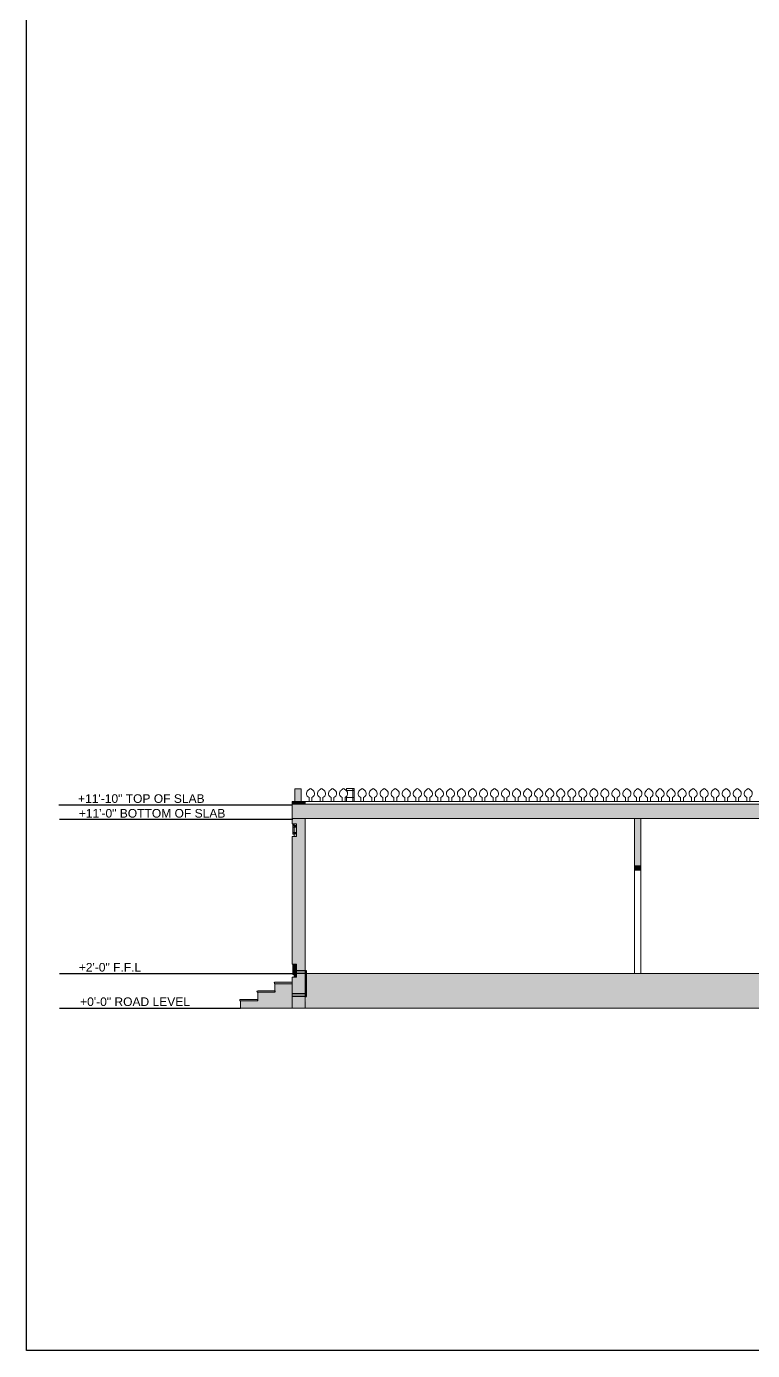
# Model space of a CAD drawing. Header units: inches. Extents: x -6210 to 141093, y -2740 to 21225.
# Drawn here: x 101664 to 102170, y 3540 to 4463 of the extents above; entities that cross this region are included whole.
import ezdxf

# ---------------------------------------------------------------- set-up
doc = ezdxf.new("R2010")
doc.units = ezdxf.units.IN
doc.header["$LTSCALE"] = 100
doc.header["$MEASUREMENT"] = 0
doc.layers.add('1text', color=6, linetype='Continuous')
doc.layers.add('walls', color=1, linetype='Continuous')
for name, color, linetype, true_color in [('BRICK HATCH', 7, 'Continuous', 0xf90105), ('CONCRETE HATCH', 7, 'Continuous', 0xb0b0b0), ('FACADE HTCH', 7, 'Continuous', 0xfafd68), ('FLOOR HATCH', 7, 'Continuous', 0xaef86d)]:
    doc.layers.add(name, color=color, linetype=linetype, true_color=true_color)
doc.styles.get("Standard").update_dxf_attribs({"font": 'arial.ttf', "height": 4})

msp = doc.modelspace()

# ---------------------------------------------------------------- hatches: boundary and pattern name
at = {"layer": 'BRICK HATCH'}
h = msp.add_hatch(color=256, dxfattribs=at)
h.dxf.hatch_style = 1
h.paths.add_polyline_path([(101849.37275, 3921.01568), (101858.37275, 3921.01568), (101858.37275, 3923.01568), (101855.74479, 3923.01568), (101855.74479, 3923.01553), (101851.24479, 3923.01553), (101849.37275, 3923.01568)])
h = msp.add_hatch(color=256, dxfattribs=at)
h.dxf.hatch_style = 1
h.paths.add_polyline_path([(101858.37275, 3911.01568), (101849.37275, 3911.01568), (101849.37275, 3907.51568), (101852.37973, 3907.51568), (101852.37973, 3898.51568), (101850.87973, 3898.51568), (101849.37275, 3898.51568), (101849.37275, 3809.51568), (101852.37973, 3809.51568), (101852.37973, 3805.01568), (101858.37275, 3805.01568)])
h.paths.add_polyline_path([(101858.37275, 3803.01568), (101852.37973, 3803.01568), (101852.37973, 3800.51568), (101850.87973, 3800.51568), (101849.37275, 3800.51568), (101849.37275, 3789.01568), (101858.37275, 3789.01568)])
h.paths.add_polyline_path([(101858.37275, 3787.01568), (101849.37275, 3787.01568), (101849.37275, 3779.01568), (101858.37275, 3779.01568)])
h = msp.add_hatch(color=256, dxfattribs=at)
h.dxf.hatch_style = 1
h.paths.add_polyline_path([(102092.37739, 3911.01568), (102087.87739, 3911.01568), (102087.87739, 3878.02188), (102092.37739, 3878.02188)])
h = msp.add_hatch(color=256, dxfattribs=at)
h.dxf.hatch_style = 1
h.paths.add_polyline_path([(101825.37275, 3785.01568), (101813.37275, 3785.01568, 1), (101813.37275, 3784.01568), (101825.37275, 3784.01568)])
h.paths.add_polyline_path([(101837.37275, 3791.01568), (101825.37275, 3791.01568, 1), (101825.37275, 3790.01568), (101837.37275, 3790.01568)])
h.paths.add_polyline_path([(101849.37275, 3797.01568), (101837.37275, 3797.01568, 1), (101837.37275, 3796.01568), (101849.37275, 3796.01568)])
at = {"layer": 'CONCRETE HATCH'}
h = msp.add_hatch(color=256, dxfattribs=at)
h.dxf.hatch_style = 1
h.paths.add_polyline_path([(102194.37275, 3921.01568), (101849.37275, 3921.01568), (101849.37275, 3911.01568), (102194.37275, 3911.01568)])
h = msp.add_hatch(color=256, dxfattribs=at)
h.dxf.hatch_style = 1
h.paths.add_polyline_path([(102092.37739, 3878.02188), (102087.87739, 3878.02188), (102087.87739, 3875.02188), (102092.37739, 3875.02188)])
h = msp.add_hatch(color=256, dxfattribs=at)
h.dxf.hatch_style = 1
h.paths.add_polyline_path([(101858.37275, 3805.01568), (101852.37973, 3805.01568), (101852.37973, 3803.01568), (101858.37275, 3803.01568)])
h.paths.add_polyline_path([(101859.37275, 3805.01568), (101858.37275, 3805.01568), (101858.37275, 3803.01568), (101859.37275, 3803.01568)])
h.paths.add_polyline_path([(101859.37275, 3803.01568), (101858.37275, 3803.01568), (101858.37275, 3787.01568), (101859.37275, 3787.01568)])
h.paths.add_polyline_path([(101858.37275, 3789.01568), (101849.37275, 3789.01568), (101849.37275, 3787.01568), (101858.37275, 3787.01568)])
at = {"layer": 'FACADE HTCH'}
h = msp.add_hatch(color=256, dxfattribs=at)
h.dxf.hatch_style = 1
h.paths.add_polyline_path([(101855.74479, 3931.79467), (101851.24479, 3931.79467), (101851.24479, 3923.01568), (101855.74479, 3923.01568)])
h.paths.add_polyline_path([(101852.37973, 3907.51568), (101850.87973, 3907.51568), (101850.87973, 3906.35545), (101851.87973, 3906.35545), (101851.87973, 3905.16081), (101850.87973, 3905.16081), (101850.87973, 3901.46572), (101851.87973, 3901.46572), (101851.87973, 3900.34799), (101850.87973, 3900.34799), (101850.87973, 3898.51568), (101852.37973, 3898.51568)])
h.paths.add_polyline_path([(101850.87973, 3906.35545), (101849.87973, 3906.35545), (101849.87973, 3905.16081), (101850.87973, 3905.16081)])
h.paths.add_polyline_path([(101850.87973, 3907.02796), (101849.87973, 3907.02796), (101849.87973, 3906.35545), (101850.87973, 3906.35545)])
h.paths.add_polyline_path([(101850.87973, 3901.46572), (101849.87973, 3901.46572), (101849.87973, 3900.34799), (101850.87973, 3900.34799)])
h.paths.add_polyline_path([(101850.87973, 3905.16081), (101849.87973, 3905.16081), (101849.87973, 3901.46572), (101850.87973, 3901.46572)])
h = msp.add_hatch(color=256, dxfattribs=at)
h.dxf.hatch_style = 1
h.paths.add_polyline_path([(101851.87973, 3906.35545), (101850.87973, 3906.35545), (101850.87973, 3905.16081), (101851.87973, 3905.16081)])
h.paths.add_polyline_path([(101851.87973, 3901.46572), (101850.87973, 3901.46572), (101850.87973, 3900.34799), (101851.87973, 3900.34799)])
h = msp.add_hatch(color=256, dxfattribs=at)
h.dxf.hatch_style = 1
h.paths.add_polyline_path([(101851.87973, 3808.34196), (101850.87973, 3808.34196), (101850.87973, 3809.00475), (101849.87973, 3809.00475), (101849.87973, 3808.34196), (101849.87973, 3807.12366), (101849.87973, 3803.45644), (101849.87973, 3802.33344), (101851.87973, 3802.33344), (101851.87973, 3803.45644), (101850.87973, 3803.45644), (101850.87973, 3807.12366), (101851.87973, 3807.12366)])
h.paths.add_polyline_path([(101852.37973, 3809.51568), (101850.87973, 3809.51568), (101850.87973, 3808.34196), (101851.87973, 3808.34196), (101851.87973, 3807.12366), (101850.87973, 3807.12366), (101850.87973, 3803.45644), (101851.87973, 3803.45644), (101851.87973, 3802.33344), (101850.87973, 3802.33344), (101850.87973, 3800.51568), (101852.37973, 3800.51568)])
at = {"layer": 'FLOOR HATCH'}
h = msp.add_hatch(color=256, dxfattribs=at)
h.dxf.hatch_style = 1
h.paths.add_polyline_path([(103466.37275, 3809.01568), (102194.37275, 3809.01568), (102194.37275, 3779.01568), (103466.37275, 3779.01568)])
h.paths.add_polyline_path([(103843.37275, 3803.01568), (103484.37275, 3803.01568), (103484.37275, 3779.01568), (103844.37275, 3779.01568), (103844.37275, 3787.29936), (103843.37275, 3787.29936)])
h.paths.add_polyline_path([(102176.37275, 3803.01568), (101859.37275, 3803.01568), (101859.37275, 3787.01568), (101858.37275, 3779.01568), (102176.37275, 3779.01568)])
h = msp.add_hatch(color=256, dxfattribs=at)
h.dxf.hatch_style = 1
h.paths.add_polyline_path([(101849.37275, 3796.01568), (101837.37275, 3796.01568), (101837.37275, 3791.01568), (101837.37275, 3790.01568), (101825.37275, 3790.01568), (101825.37275, 3785.01568), (101825.37275, 3784.01568), (101813.37275, 3784.01568), (101813.37275, 3779.01568), (101825.37275, 3779.01568), (101837.37275, 3779.01568), (101849.37275, 3779.01568)])

# ---------------------------------------------------------------- linework, layer by layer
msp.add_lwpolyline([(101664.25189, 5114.68925), (104045.85323, 5114.68925), (104045.85323, 3540.36414), (101664.25189, 3540.36414)], close=True)
at = {"layer": '1text'}
for p, q in [((101686.72701, 3920.57493), (101849.37275, 3920.57493)), ((101687.234, 3910.57493), (101849.87973, 3910.57493)), ((101687.234, 3803.01568), (101849.87973, 3803.01568)), ((101687.234, 3779.01568), (101813.37275, 3779.01568))]:
    msp.add_line(p, q, dxfattribs=at)
for points in [[(101695.89481, 3925.59708, 0, 0, 0), (101695.89481, 3922.01164, 0, 3.58544, 0), (101695.89481, 3925.59708, 3.58544, 3.58544, 0)], [(101696.4018, 3915.59708, 0, 0, 0), (101696.4018, 3912.01164, 0, 3.58544, 0), (101696.4018, 3915.59708, 3.58544, 3.58544, 0)], [(101696.4018, 3808.03784, 0, 0, 0), (101696.4018, 3804.45239, 0, 3.58544, 0), (101696.4018, 3808.03784, 3.58544, 3.58544, 0)], [(101697.34029, 3784.03784, 0, 0, 0), (101697.34029, 3780.45239, 0, 3.58544, 0), (101697.34029, 3784.03784, 3.58544, 3.58544, 0)]]:
    msp.add_lwpolyline(points, format="xyseb", dxfattribs=at)
at = {"layer": 'BRICK HATCH'}
for p, q in [((101825.37275, 3784.01568), (101825.37275, 3785.01568)), ((101837.37275, 3791.01568), (101837.37275, 3790.01568))]:
    msp.add_line(p, q, dxfattribs=at)
at = {"layer": 'walls', "linetype": 'Continuous', "lineweight": 0, "extrusion": (0, 1, 0)}
for p, q in [((101851.24479, 3931.79467), (101851.24479, 3923.01553)), ((101855.74479, 3931.79467), (101851.24479, 3931.79467)), ((101855.74479, 3923.01553), (101855.74479, 3931.79467)), ((101887.24479, 3932.00872), (101887.24479, 3932.00863)), ((101891.74479, 3932.00872), (101887.24479, 3932.00872)), ((101887.24479, 3932.00863), (101887.24479, 3932.00854)), ((101891.74479, 3932.00863), (101887.24479, 3932.00863)), ((101887.24479, 3932.00854), (101887.24479, 3932.00851)), ((101891.74479, 3932.00854), (101887.24479, 3932.00854)), ((101887.24479, 3932.00851), (101887.24479, 3932.0083)), ((101891.74479, 3932.00851), (101887.24479, 3932.00851)), ((101887.24479, 3932.0083), (101887.24479, 3930.65518)), ((101891.74479, 3932.0083), (101887.24479, 3932.0083)), ((101888.16218, 3932.00881), (101888.16218, 3932.00872)), ((101892.66218, 3932.00881), (101888.16218, 3932.00881)), ((101891.74479, 3932.00863), (101891.74479, 3932.00872)), ((101891.74479, 3932.00854), (101891.74479, 3932.00863)), ((101892.66218, 3932.00859), (101891.74479, 3932.00859)), ((101891.74479, 3932.00851), (101891.74479, 3932.00854)), ((101891.74479, 3932.0083), (101891.74479, 3932.00851)), ((101891.74479, 3930.65518), (101891.74479, 3932.0083)), ((101892.66218, 3932.00859), (101892.66218, 3932.00881)), ((101892.66218, 3930.65547), (101892.66218, 3932.00859)), ((101849.37275, 3923.01568), (101849.37275, 3907.51568)), ((101858.37275, 3923.01568), (101849.37275, 3923.01568)), ((101851.24479, 3923.01553), (101855.74479, 3923.01553)), ((102176.37275, 3923.01568), (101858.37275, 3923.01568)), ((101858.37275, 3921.01568), (101858.37275, 3923.01568)), ((101861.18525, 3923.01568), (101861.18525, 3925.75979)), ((101863.18525, 3925.75979), (101863.18525, 3923.01568)), ((101868.87275, 3923.01568), (101868.87275, 3925.75991)), ((101870.87275, 3925.75991), (101870.87275, 3923.01568)), ((101876.56025, 3923.01568), (101876.56025, 3925.76003)), ((101878.56025, 3925.76003), (101878.56025, 3923.01568)), ((101884.24775, 3923.01568), (101884.24775, 3925.76015)), ((101886.24775, 3925.76015), (101886.24775, 3923.01568)), ((101891.74479, 3930.65518), (101887.24479, 3930.65518)), ((101887.24479, 3930.65518), (101887.24479, 3930.44681)), ((101887.24479, 3926.39775), (101887.24479, 3925.7613)), ((101887.24479, 3925.7613), (101887.24479, 3923.01569)), ((101891.74479, 3925.7613), (101887.24479, 3925.7613)), ((101891.74479, 3923.01569), (101887.24479, 3923.01569)), ((101891.74479, 3923.01569), (101887.24479, 3923.01569)), ((101887.24479, 3923.01569), (101887.24479, 3923.01568)), ((101892.66218, 3930.65547), (101891.74479, 3930.65547)), ((101891.74479, 3925.7613), (101891.74479, 3930.65518)), ((101892.66218, 3925.76159), (101891.74479, 3925.76159)), ((101891.74479, 3923.01569), (101891.74479, 3925.7613)), ((101892.66218, 3923.01598), (101891.74479, 3923.01598)), ((101892.66218, 3923.01598), (101891.74479, 3923.01598)), ((101892.66218, 3923.01598), (101891.74479, 3923.01598)), ((101892.66218, 3923.01598), (101891.74479, 3923.01598)), ((101892.66218, 3923.01597), (101891.74479, 3923.01597)), ((101892.66218, 3923.01597), (101891.74479, 3923.01597)), ((101891.74479, 3923.01568), (101891.74479, 3923.01569)), ((101892.66218, 3925.76159), (101892.66218, 3930.65547)), ((101892.66218, 3923.01598), (101892.66218, 3925.76159)), ((101892.66218, 3923.01597), (101892.66218, 3923.01598)), ((101892.66218, 3923.01598), (101892.66218, 3923.01598)), ((101897.18525, 3923.01568), (101897.18525, 3925.75979)), ((101899.18525, 3925.75979), (101899.18525, 3923.01568)), ((101904.87275, 3923.01568), (101904.87275, 3925.75991)), ((101906.87275, 3925.75991), (101906.87275, 3923.01568)), ((101912.56025, 3923.01568), (101912.56025, 3925.76003)), ((101914.56025, 3925.76003), (101914.56025, 3923.01568)), ((101920.24775, 3923.01568), (101920.24775, 3925.76015)), ((101922.24775, 3925.76015), (101922.24775, 3923.01568)), ((101927.93525, 3923.01568), (101927.93525, 3925.76027)), ((101929.93525, 3925.76027), (101929.93525, 3923.01568)), ((101935.62275, 3923.01568), (101935.62275, 3925.7604)), ((101937.62275, 3925.7604), (101937.62275, 3923.01568)), ((101943.31025, 3923.01568), (101943.31025, 3925.76052)), ((101945.31025, 3925.76052), (101945.31025, 3923.01568)), ((101950.99775, 3923.01568), (101950.99775, 3925.76064)), ((101952.99775, 3925.76064), (101952.99775, 3923.01568)), ((101958.68525, 3923.01568), (101958.68525, 3925.76076)), ((101960.68525, 3925.76076), (101960.68525, 3923.01568)), ((101966.37275, 3923.01568), (101966.37275, 3925.76088)), ((101968.37275, 3925.76088), (101968.37275, 3923.01568)), ((101974.06025, 3923.01568), (101974.06025, 3925.76101)), ((101976.06025, 3925.76101), (101976.06025, 3923.01568)), ((101981.74775, 3923.01568), (101981.74775, 3925.76113)), ((101983.74775, 3925.76113), (101983.74775, 3923.01568)), ((101989.43525, 3923.01568), (101989.43525, 3925.76125)), ((101991.43525, 3925.76125), (101991.43525, 3923.01568)), ((101997.12275, 3923.01576), (101997.12275, 3925.76137)), ((101999.12275, 3923.01576), (101997.12275, 3923.01576)), ((101999.12275, 3925.76137), (101999.12275, 3923.01576)), ((102004.81025, 3923.01588), (102004.81025, 3925.76149)), ((102006.81025, 3923.01588), (102004.81025, 3923.01588)), ((102006.81025, 3925.76149), (102006.81025, 3923.01588)), ((102012.49775, 3923.016), (102012.49775, 3925.76161)), ((102014.49775, 3923.01601), (102012.49775, 3923.016)), ((102014.49775, 3925.76161), (102014.49775, 3923.01601)), ((102020.18525, 3923.01613), (102020.18525, 3925.76174)), ((102022.18525, 3923.01613), (102020.18525, 3923.01613)), ((102022.18525, 3925.76174), (102022.18525, 3923.01613)), ((102027.87275, 3923.01625), (102027.87275, 3925.76186)), ((102029.87275, 3923.01625), (102027.87275, 3923.01625)), ((102029.87275, 3925.76186), (102029.87275, 3923.01625)), ((102035.56025, 3923.01637), (102035.56025, 3925.76198)), ((102037.56025, 3923.01637), (102035.56025, 3923.01637)), ((102037.56025, 3925.76198), (102037.56025, 3923.01637)), ((102043.24775, 3923.01649), (102043.24775, 3925.7621)), ((102045.24775, 3923.01649), (102043.24775, 3923.01649)), ((102045.24775, 3925.7621), (102045.24775, 3923.01649)), ((102050.93525, 3923.01661), (102050.93525, 3925.76222)), ((102052.93525, 3923.01662), (102050.93525, 3923.01661)), ((102052.93525, 3925.76222), (102052.93525, 3923.01662)), ((102058.62275, 3923.01674), (102058.62275, 3925.76235)), ((102060.62275, 3923.01674), (102058.62275, 3923.01674)), ((102060.62275, 3925.76235), (102060.62275, 3923.01674)), ((102066.31025, 3923.01686), (102066.31025, 3925.76247)), ((102068.31025, 3923.01686), (102066.31025, 3923.01686)), ((102068.31025, 3925.76247), (102068.31025, 3923.01686)), ((102073.99775, 3923.01698), (102073.99775, 3925.76259)), ((102075.99775, 3923.01698), (102073.99775, 3923.01698)), ((102075.99775, 3925.76259), (102075.99775, 3923.01698)), ((102081.68525, 3923.0171), (102081.68525, 3925.76271)), ((102083.68525, 3923.0171), (102081.68525, 3923.0171)), ((102083.68525, 3925.76271), (102083.68525, 3923.0171)), ((102089.37275, 3923.01676), (102089.37275, 3925.76237)), ((102091.37275, 3923.01676), (102089.37275, 3923.01676)), ((102091.37275, 3925.76237), (102091.37275, 3923.01676)), ((102097.06025, 3923.01688), (102097.06025, 3925.76249)), ((102099.06025, 3923.01688), (102097.06025, 3923.01688)), ((102099.06025, 3925.76249), (102099.06025, 3923.01688)), ((102104.74775, 3923.017), (102104.74775, 3925.76261)), ((102106.74775, 3923.017), (102104.74775, 3923.017)), ((102106.74775, 3925.76261), (102106.74775, 3923.017)), ((102112.43525, 3923.01713), (102112.43525, 3925.76273)), ((102114.43525, 3923.01713), (102112.43525, 3923.01713)), ((102114.43525, 3925.76273), (102114.43525, 3923.01713)), ((102120.12275, 3923.01725), (102120.12275, 3925.76286)), ((102122.12275, 3923.01725), (102120.12275, 3923.01725)), ((102122.12275, 3925.76286), (102122.12275, 3923.01725)), ((102127.81025, 3923.01737), (102127.81025, 3925.76298)), ((102129.81025, 3923.01737), (102127.81025, 3923.01737)), ((102129.81025, 3925.76298), (102129.81025, 3923.01737)), ((102135.49775, 3923.01749), (102135.49775, 3925.7631)), ((102137.49775, 3923.01749), (102135.49775, 3923.01749)), ((102137.49775, 3925.7631), (102137.49775, 3923.01749)), ((102143.18525, 3923.01761), (102143.18525, 3925.76322)), ((102145.18525, 3923.01761), (102143.18525, 3923.01761)), ((102145.18525, 3925.76322), (102145.18525, 3923.01761)), ((102150.87275, 3923.01773), (102150.87275, 3925.76334)), ((102152.87275, 3923.01774), (102150.87275, 3923.01773)), ((102152.87275, 3925.76334), (102152.87275, 3923.01774)), ((102158.56025, 3923.01786), (102158.56025, 3925.76347)), ((102160.56025, 3923.01786), (102158.56025, 3923.01786)), ((102160.56025, 3925.76347), (102160.56025, 3923.01786)), ((102166.24775, 3923.01798), (102166.24775, 3925.76359)), ((102168.24775, 3923.01798), (102166.24775, 3923.01798)), ((102168.24775, 3925.76359), (102168.24775, 3923.01798)), ((102194.37275, 3921.01568), (101849.37275, 3921.01568)), ((102194.37275, 3911.01568), (101849.37275, 3911.01568)), ((101849.37275, 3907.51568), (101852.37973, 3907.51568)), ((101849.87973, 3907.05122), (101849.87973, 3907.02796)), ((101849.87973, 3907.05122), (101850.87973, 3907.05122)), ((101849.87973, 3907.02796), (101849.87973, 3906.35545)), ((101849.87973, 3907.02796), (101850.87973, 3907.02796)), ((101849.87973, 3907.02796), (101850.87973, 3907.02796)), ((101849.87973, 3906.35545), (101849.87973, 3905.16081)), ((101851.87973, 3906.35545), (101849.87973, 3906.35545)), ((101849.87973, 3901.46572), (101849.87973, 3905.16081)), ((101849.87973, 3905.16081), (101851.87973, 3905.16081)), ((101850.87973, 3907.51568), (101850.87973, 3898.51568)), ((101852.37973, 3907.51568), (101850.87973, 3907.51568)), ((101851.87973, 3905.16081), (101851.87973, 3906.35545)), ((101852.37973, 3907.51568), (101852.37973, 3898.51568)), ((101852.37973, 3898.51568), (101852.37973, 3907.51568)), ((101858.37275, 3779.01568), (101858.37275, 3911.01568)), ((101858.37275, 3911.01568), (101858.37275, 3893.01568)), ((101849.37275, 3898.51568), (101849.37275, 3809.51568)), ((101852.37973, 3898.51568), (101849.37275, 3898.51568)), ((101849.87973, 3901.46572), (101849.87973, 3900.34799)), ((101851.87973, 3901.46572), (101849.87973, 3901.46572)), ((101849.87973, 3900.34799), (101849.87973, 3900.31327)), ((101849.87973, 3900.34799), (101851.87973, 3900.34799)), ((101849.87973, 3900.31327), (101850.87973, 3900.31327)), ((101850.87973, 3898.51568), (101852.37973, 3898.51568)), ((101851.87973, 3900.34799), (101851.87973, 3901.46572)), ((101849.37275, 3809.51568), (101852.37973, 3809.51568)), ((101849.87973, 3809.028), (101849.87973, 3809.00475)), ((101849.87973, 3809.028), (101850.87973, 3809.028)), ((101849.87973, 3809.00475), (101850.87973, 3809.00475)), ((101849.87973, 3809.00475), (101849.87973, 3808.34196)), ((101849.87973, 3809.00475), (101850.87973, 3809.00475)), ((101849.87973, 3808.34196), (101849.87973, 3807.12366)), ((101849.87973, 3803.45644), (101849.87973, 3807.12366)), ((101849.87973, 3803.45644), (101849.87973, 3802.33344)), ((101849.87973, 3802.33344), (101851.87973, 3802.33344)), ((101850.87973, 3809.51568), (101850.87973, 3808.34196)), ((101852.37973, 3809.51568), (101850.87973, 3809.51568)), ((101851.87973, 3808.34196), (101850.87973, 3808.34196)), ((101850.87973, 3807.12366), (101851.87973, 3807.12366)), ((101850.87973, 3807.12366), (101850.87973, 3803.45644)), ((101851.87973, 3803.45644), (101850.87973, 3803.45644)), ((101850.87973, 3802.33344), (101850.87973, 3800.51568)), ((101851.87973, 3807.12366), (101851.87973, 3808.34196)), ((101851.87973, 3802.33344), (101851.87973, 3803.45644)), ((101852.37973, 3809.51568), (101852.37973, 3800.51568)), ((101852.37973, 3800.51568), (101852.37973, 3809.51568)), ((102176.37275, 3803.01568), (101858.37275, 3803.01568)), ((101858.37275, 3803.01568), (101858.37275, 3779.01568)), ((101849.37275, 3797.01568), (101837.37275, 3797.01568)), ((101837.37275, 3796.01568), (101837.37275, 3791.01568)), ((101849.37275, 3796.01568), (101837.37275, 3796.01568)), ((101849.37275, 3800.51568), (101849.37275, 3779.01568)), ((101852.37973, 3800.51568), (101849.37275, 3800.51568)), ((101849.37275, 3779.01568), (101849.37275, 3797.01568)), ((101850.87973, 3800.51568), (101852.37973, 3800.51568)), ((101825.37275, 3785.01568), (101813.37275, 3785.01568)), ((101813.37275, 3784.01568), (101813.37275, 3779.01568)), ((101825.37275, 3784.01568), (101813.37275, 3784.01568)), ((101837.37275, 3791.01568), (101825.37275, 3791.01568)), ((101825.37275, 3790.01568), (101825.37275, 3785.01568)), ((101837.37275, 3790.01568), (101825.37275, 3790.01568)), ((101825.37275, 3785.01568), (101825.37275, 3785.01568)), ((101813.37275, 3779.01568), (101825.37275, 3779.01568)), ((101825.37275, 3779.01568), (101837.37275, 3779.01568)), ((101837.37275, 3779.01568), (101849.37275, 3779.01568)), ((101849.37275, 3779.01568), (101858.37275, 3779.01568)), ((101858.37275, 3779.01568), (102176.37275, 3779.01568))]:
    msp.add_line(p, q, dxfattribs=at)
at = {"layer": 'walls', "linetype": 'Continuous', "lineweight": 0}
for p, q in [((102087.87739, 3911.01568), (102087.87739, 3803.01568)), ((102092.37739, 3911.01568), (102092.37739, 3803.01568)), ((102087.87739, 3878.02188), (102092.37739, 3878.02188)), ((102087.87739, 3875.02188), (102092.37739, 3875.02188))]:
    msp.add_line(p, q, dxfattribs=at)
at = {"layer": 'walls'}
for p, q in [((101858.37275, 3805.01568), (101852.37973, 3805.01568)), ((101858.37275, 3803.01568), (101852.37973, 3803.01568)), ((101859.37275, 3805.01568), (101858.37275, 3805.01568)), ((101858.37275, 3803.01568), (101858.37275, 3787.01568)), ((101859.37275, 3787.01568), (101859.37275, 3805.01568)), ((101858.37275, 3789.01568), (101849.37275, 3789.01568)), ((101858.37275, 3787.01568), (101849.37275, 3787.01568)), ((101858.37275, 3787.01568), (101859.37275, 3787.01568))]:
    msp.add_line(p, q, dxfattribs=at)
at = {"layer": 'walls', "linetype": 'Continuous', "lineweight": 0}
for centre, radius, start, end in [((101865.10659, 3926.3774), 6.34226, 117.42681358, 137.60411989), ((101859.2639, 3926.3774), 6.34226, 42.39588011, 62.57318642), ((101872.79409, 3926.37752), 6.34226, 117.42681358, 137.60411989), ((101866.9514, 3926.37752), 6.34226, 42.39588011, 62.57318642), ((101880.48159, 3926.37764), 6.34226, 117.42681358, 137.60411989), ((101874.6389, 3926.37764), 6.34226, 42.39588011, 62.57318642), ((101888.16909, 3926.37776), 6.34226, 117.42681358, 137.60411989), ((101882.3264, 3926.37776), 6.34226, 42.39588011, 62.57318642), ((101901.10659, 3926.3774), 6.34226, 117.42681358, 137.60411989), ((101895.2639, 3926.3774), 6.34226, 42.39588011, 62.57318642), ((101908.79409, 3926.37752), 6.34226, 117.42681358, 137.60411989), ((101902.9514, 3926.37752), 6.34226, 42.39588011, 62.57318642), ((101916.48159, 3926.37764), 6.34226, 117.42681358, 137.60411989), ((101910.6389, 3926.37764), 6.34226, 42.39588011, 62.57318642), ((101924.16909, 3926.37776), 6.34226, 117.42681358, 137.60411989), ((101918.3264, 3926.37776), 6.34226, 42.39588011, 62.57318642), ((101931.85659, 3926.37789), 6.34226, 117.42681358, 137.60411989), ((101926.0139, 3926.37789), 6.34226, 42.39588011, 62.57318642), ((101939.54409, 3926.37801), 6.34226, 117.42681358, 137.60411989), ((101933.7014, 3926.37801), 6.34226, 42.39588011, 62.57318642), ((101947.23159, 3926.37813), 6.34226, 117.42681358, 137.60411989), ((101941.3889, 3926.37813), 6.34226, 42.39588011, 62.57318642), ((101954.91909, 3926.37825), 6.34226, 117.42681358, 137.60411989), ((101949.0764, 3926.37825), 6.34226, 42.39588011, 62.57318642), ((101962.60659, 3926.37837), 6.34226, 117.42681358, 137.60411989), ((101956.7639, 3926.37837), 6.34226, 42.39588011, 62.57318642), ((101970.29409, 3926.3785), 6.34226, 117.42681358, 137.60411989), ((101964.4514, 3926.3785), 6.34226, 42.39588011, 62.57318642), ((101977.98159, 3926.37862), 6.34226, 117.42681358, 137.60411989), ((101972.1389, 3926.37862), 6.34226, 42.39588011, 62.57318642), ((101985.66909, 3926.37874), 6.34226, 117.42681358, 137.60411989), ((101979.8264, 3926.37874), 6.34226, 42.39588011, 62.57318642), ((101993.35659, 3926.37886), 6.34226, 117.42681358, 137.60411989), ((101987.5139, 3926.37886), 6.34226, 42.39588011, 62.57318642), ((102001.04409, 3926.37898), 6.34226, 117.42681358, 137.60411989), ((101995.2014, 3926.37898), 6.34226, 42.39588011, 62.57318642), ((102008.73159, 3926.37911), 6.34226, 117.42681358, 137.60411989), ((102002.8889, 3926.37911), 6.34226, 42.39588011, 62.57318642), ((102016.41909, 3926.37923), 6.34226, 117.42681358, 137.60411989), ((102010.5764, 3926.37923), 6.34226, 42.39588011, 62.57318642), ((102024.10659, 3926.37935), 6.34226, 117.42681358, 137.60411989), ((102018.2639, 3926.37935), 6.34226, 42.39588011, 62.57318642), ((102031.79409, 3926.37947), 6.34226, 117.42681358, 137.60411989), ((102025.9514, 3926.37947), 6.34226, 42.39588011, 62.57318642), ((102039.48159, 3926.37959), 6.34226, 117.42681358, 137.60411989), ((102033.6389, 3926.37959), 6.34226, 42.39588011, 62.57318642), ((102047.16909, 3926.37972), 6.34226, 117.42681358, 137.60411989), ((102041.3264, 3926.37972), 6.34226, 42.39588011, 62.57318642), ((102054.85659, 3926.37984), 6.34226, 117.42681358, 137.60411989), ((102049.0139, 3926.37984), 6.34226, 42.39588011, 62.57318642), ((102062.54409, 3926.37996), 6.34226, 117.42681358, 137.60411989), ((102056.7014, 3926.37996), 6.34226, 42.39588011, 62.57318642), ((102070.23159, 3926.38008), 6.34226, 117.42681358, 137.60411989), ((102064.3889, 3926.38008), 6.34226, 42.39588011, 62.57318642), ((102077.91909, 3926.3802), 6.34226, 117.42681358, 137.60411989), ((102072.0764, 3926.3802), 6.34226, 42.39588011, 62.57318642), ((102085.60659, 3926.38033), 6.34226, 117.42681358, 137.60411989), ((102079.7639, 3926.38033), 6.34226, 42.39588011, 62.57318642), ((102093.29409, 3926.37998), 6.34226, 117.42681358, 137.60411989), ((102087.4514, 3926.37998), 6.34226, 42.39588011, 62.57318642), ((102100.98159, 3926.3801), 6.34226, 117.42681358, 137.60411989), ((102095.1389, 3926.3801), 6.34226, 42.39588011, 62.57318642), ((102108.66909, 3926.38023), 6.34226, 117.42681358, 137.60411989), ((102102.8264, 3926.38023), 6.34226, 42.39588011, 62.57318642), ((102116.35659, 3926.38035), 6.34226, 117.42681358, 137.60411989), ((102110.5139, 3926.38035), 6.34226, 42.39588011, 62.57318642), ((102124.04409, 3926.38047), 6.34226, 117.42681358, 137.60411989), ((102118.2014, 3926.38047), 6.34226, 42.39588011, 62.57318642), ((102131.73159, 3926.38059), 6.34226, 117.42681358, 137.60411989), ((102125.8889, 3926.38059), 6.34226, 42.39588011, 62.57318642), ((102139.41909, 3926.38071), 6.34226, 117.42681358, 137.60411989), ((102133.5764, 3926.38071), 6.34226, 42.39588011, 62.57318642), ((102147.10659, 3926.38084), 6.34226, 117.42681358, 137.60411989), ((102141.2639, 3926.38084), 6.34226, 42.39588011, 62.57318642), ((102154.79409, 3926.38096), 6.34226, 117.42681358, 137.60411989), ((102148.9514, 3926.38096), 6.34226, 42.39588011, 62.57318642), ((102162.48159, 3926.38108), 6.34226, 117.42681358, 137.60411989), ((102156.6389, 3926.38108), 6.34226, 42.39588011, 62.57318642), ((102170.16909, 3926.3812), 6.34226, 117.42681358, 137.60411989), ((102164.3264, 3926.3812), 6.34226, 42.39588011, 62.57318642), ((101862.18525, 3928.42191), 2.84375, 128.29858572, 249.41182831), ((101862.18525, 3928.42191), 2.84375, 290.58816602, 51.70141428), ((101869.87275, 3928.42203), 2.84375, 128.29858572, 249.41182831), ((101869.87275, 3928.42203), 2.84375, 290.58816602, 51.70141428), ((101877.56025, 3928.42216), 2.84375, 128.29858572, 249.41182831), ((101877.56025, 3928.42216), 2.84375, 290.58816602, 51.70141428), ((101885.24775, 3928.42228), 2.84375, 128.29858572, 249.41182831), ((101885.24775, 3928.42228), 2.84375, 290.58816602, 51.70141428), ((101898.18525, 3928.42191), 2.84375, 128.29858572, 249.41182831), ((101898.18525, 3928.42191), 2.84375, 290.58816602, 51.70141428), ((101905.87275, 3928.42203), 2.84375, 128.29858572, 249.41182831), ((101905.87275, 3928.42203), 2.84375, 290.58816602, 51.70141428), ((101913.56025, 3928.42216), 2.84375, 128.29858572, 249.41182831), ((101913.56025, 3928.42216), 2.84375, 290.58816602, 51.70141428), ((101921.24775, 3928.42228), 2.84375, 128.29858572, 249.41182831), ((101921.24775, 3928.42228), 2.84375, 290.58816602, 51.70141428), ((101928.93525, 3928.4224), 2.84375, 128.29858572, 249.41182831), ((101928.93525, 3928.4224), 2.84375, 290.58816602, 51.70141428), ((101936.62275, 3928.42252), 2.84375, 128.29858572, 249.41182831), ((101936.62275, 3928.42252), 2.84375, 290.58816602, 51.70141428), ((101944.31025, 3928.42264), 2.84375, 128.29858572, 249.41182831), ((101944.31025, 3928.42264), 2.84375, 290.58816602, 51.70141428), ((101951.99775, 3928.42277), 2.84375, 128.29858572, 249.41182831), ((101951.99775, 3928.42277), 2.84375, 290.58816602, 51.70141428), ((101959.68525, 3928.42289), 2.84375, 128.29858572, 249.41182831), ((101959.68525, 3928.42289), 2.84375, 290.58816602, 51.70141428), ((101967.37275, 3928.42301), 2.84375, 128.29858572, 249.41182831), ((101967.37275, 3928.42301), 2.84375, 290.58816602, 51.70141428), ((101975.06025, 3928.42313), 2.84375, 128.29858572, 249.41182831), ((101975.06025, 3928.42313), 2.84375, 290.58816602, 51.70141428), ((101982.74775, 3928.42325), 2.84375, 128.29858572, 249.41182831), ((101982.74775, 3928.42325), 2.84375, 290.58816602, 51.70141428), ((101990.43525, 3928.42337), 2.84375, 128.29858572, 249.41182831), ((101990.43525, 3928.42337), 2.84375, 290.58816602, 51.70141428), ((101998.12275, 3928.4235), 2.84375, 128.29858572, 249.41182831), ((101998.12275, 3928.4235), 2.84375, 290.58816602, 51.70141428), ((102005.81025, 3928.42362), 2.84375, 128.29858572, 249.41182831), ((102005.81025, 3928.42362), 2.84375, 290.58816602, 51.70141428), ((102013.49775, 3928.42374), 2.84375, 128.29858572, 249.41182831), ((102013.49775, 3928.42374), 2.84375, 290.58816602, 51.70141428), ((102021.18525, 3928.42386), 2.84375, 128.29858572, 249.41182831), ((102021.18525, 3928.42386), 2.84375, 290.58816602, 51.70141428), ((102028.87275, 3928.42398), 2.84375, 128.29858572, 249.41182831), ((102028.87275, 3928.42398), 2.84375, 290.58816602, 51.70141428), ((102036.56025, 3928.42411), 2.84375, 128.29858572, 249.41182831), ((102036.56025, 3928.42411), 2.84375, 290.58816602, 51.70141428), ((102044.24775, 3928.42423), 2.84375, 128.29858572, 249.41182831), ((102044.24775, 3928.42423), 2.84375, 290.58816602, 51.70141428), ((102051.93525, 3928.42435), 2.84375, 128.29858572, 249.41182831), ((102051.93525, 3928.42435), 2.84375, 290.58816602, 51.70141428), ((102059.62275, 3928.42447), 2.84375, 128.29858572, 249.41182831), ((102059.62275, 3928.42447), 2.84375, 290.58816602, 51.70141428), ((102067.31025, 3928.42459), 2.84375, 128.29858572, 249.41182831), ((102067.31025, 3928.42459), 2.84375, 290.58816602, 51.70141428), ((102074.99775, 3928.42472), 2.84375, 128.29858572, 249.41182831), ((102074.99775, 3928.42472), 2.84375, 290.58816602, 51.70141428), ((102082.68525, 3928.42484), 2.84375, 128.29858572, 249.41182831), ((102082.68525, 3928.42484), 2.84375, 290.58816602, 51.70141428), ((102090.37275, 3928.42449), 2.84375, 128.29858572, 249.41182831), ((102090.37275, 3928.42449), 2.84375, 290.58816602, 51.70141428), ((102098.06025, 3928.42462), 2.84375, 128.29858572, 249.41182831), ((102098.06025, 3928.42462), 2.84375, 290.58816602, 51.70141428), ((102105.74775, 3928.42474), 2.84375, 128.29858572, 249.41182831), ((102105.74775, 3928.42474), 2.84375, 290.58816602, 51.70141428), ((102113.43525, 3928.42486), 2.84375, 128.29858572, 249.41182831), ((102113.43525, 3928.42486), 2.84375, 290.58816602, 51.70141428), ((102121.12275, 3928.42498), 2.84375, 128.29858572, 249.41182831), ((102121.12275, 3928.42498), 2.84375, 290.58816602, 51.70141428), ((102128.81025, 3928.4251), 2.84375, 128.29858572, 249.41182831), ((102128.81025, 3928.4251), 2.84375, 290.58816602, 51.70141428), ((102136.49775, 3928.42523), 2.84375, 128.29858572, 249.41182831), ((102136.49775, 3928.42523), 2.84375, 290.58816602, 51.70141428), ((102144.18525, 3928.42535), 2.84375, 128.29858572, 249.41182831), ((102144.18525, 3928.42535), 2.84375, 290.58816602, 51.70141428), ((102151.87275, 3928.42547), 2.84375, 128.29858572, 249.41182831), ((102151.87275, 3928.42547), 2.84375, 290.58816602, 51.70141428), ((102159.56025, 3928.42559), 2.84375, 128.29858572, 249.41182831), ((102159.56025, 3928.42559), 2.84375, 290.58816602, 51.70141428), ((102167.24775, 3928.42571), 2.84375, 128.29858572, 249.41182831), ((102167.24775, 3928.42571), 2.84375, 290.58816602, 51.70141428), ((101837.37275, 3796.51568), 0.5, 90, 270), ((101813.37275, 3784.51568), 0.5, 90, 270), ((101825.37275, 3790.51568), 0.5, 90, 270)]:
    msp.add_arc(centre, radius, start, end, dxfattribs=at)

# ---------------------------------------------------------------- texts
at = {"layer": '1text', "char_height": 6, "attachment_point": 1}
for s, insert in [('+11\'-10" TOP OF SLAB', (101700.19593, 3928.0043)), ('+11\'-0" BOTTOM OF SLAB', (101700.70292, 3917.74612)), ('+2\'-0" F.F.L', (101700.70292, 3810.44506)), ('+0\'-0" ROAD LEVEL', (101701.64141, 3786.44506))]:
    msp.add_mtext_dynamic_manual_height_columns(s, width=131.6814561, gutter_width=60, heights=[0], dxfattribs=dict(at, insert=insert))

doc.saveas('drawing.dxf')
